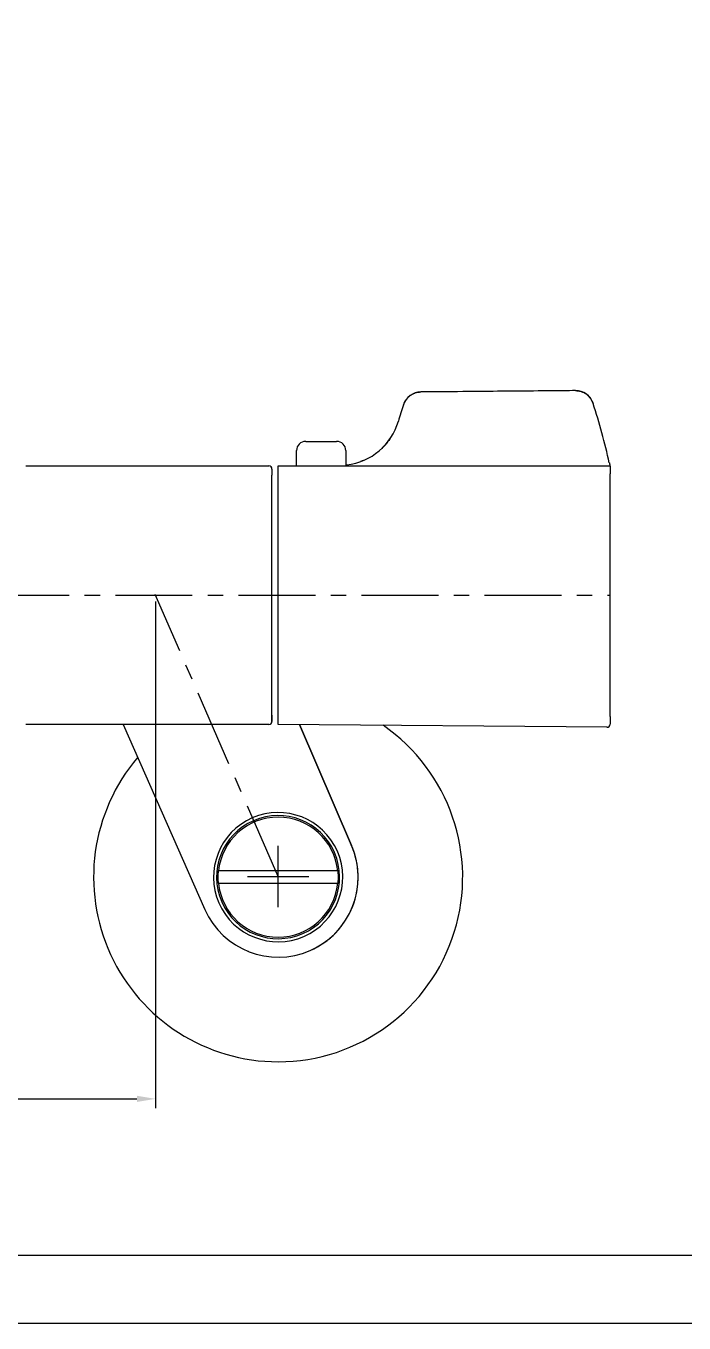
# Model space of a CAD drawing. Header units: millimetres. Extents: x 6364 to 6958, y -1010 to -590.
# Drawn here: x 6554 to 6661, y -1009.8 to -799 of the extents above; entities that cross this region are included whole.
import ezdxf

# ---------------------------------------------------------------- set-up
doc = ezdxf.new("R2010")
doc.units = ezdxf.units.MM
doc.header["$LTSCALE"] = 10
doc.linetypes.add('CENTER', pattern=[2, 1.25, -0.25, 0.25, -0.25])
doc.layers.get('0').update_dxf_attribs({"color": 2})
for name, color, linetype in [('CENTER', 1, 'CENTER'), ('CL', 1, 'CENTER'), ('D', 2, 'Continuous'), ('DWG', 7, 'Continuous')]:
    doc.layers.add(name, color=color, linetype=linetype)

msp = doc.modelspace()

# ---------------------------------------------------------------- linework, layer by layer
for p, q in [((6606.98, -932.2), (6606.98, -932.2)), ((6590.24, -949.27), (6590.24, -949.27))]:
    msp.add_line(p, q)
at = {"color": 4}
msp.add_line((6944.03, -998.81), (6395.03, -998.81), dxfattribs=at)
msp.add_lwpolyline([(6958.03, -1009.81), (6958.03, -589.81), (6364.03, -589.81), (6364.03, -1009.81)], close=True)
for points in [[(6604.74, -936.35), (6604.75, -936.46), (6604.77, -936.68), (6604.79, -937.01), (6604.79, -937.23), (6604.79, -937.35)], [(6604.79, -937.35), (6604.79, -937.46), (6604.79, -937.68), (6604.77, -938.01), (6604.75, -938.24), (6604.74, -938.35)]]:
    msp.add_open_spline(points, degree=3)
at = {"layer": 'CENTER'}
for p, q in [((6448.59, -891.53), (6649, -891.53)), ((6595.04, -937.25), (6575.04, -891.42))]:
    msp.add_line(p, q, dxfattribs=at)
at = {"layer": 'CL', "linetype": 'CENTER'}
for p, q in [((6595.04, -942.25), (6595.04, -932.25)), ((6590.04, -937.25), (6600.04, -937.25))]:
    msp.add_line(p, q, dxfattribs=at)
at = {"layer": 'D', "color": 2, "lineweight": 25}
for p, q in [((6575.09, -892.53), (6575.09, -974.88)), ((6478.04, -973.38), (6572.09, -973.38))]:
    msp.add_line(p, q, dxfattribs=at)
at = {"layer": 'D', "color": 2}
msp.add_solid([(6572.09, -972.88), (6572.09, -973.88), (6575.09, -973.38)], dxfattribs=at)
at = {"layer": 'DWG'}
for p, q in [((6618.25, -858.51), (6618.25, -858.51)), ((6643.36, -858.29), (6643.36, -858.29)), ((6615.42, -860.58), (6615.42, -860.58)), ((6614.58, -863.27), (6614.59, -863.26)), ((6598.04, -870.53), (6598.04, -868.03)), ((6599.54, -866.53), (6604.54, -866.53)), ((6606.04, -868.03), (6606.04, -870.53)), ((6554.04, -870.53), (6593.54, -870.53)), ((6595.04, -910.03), (6595.04, -870.53)), ((6595.04, -873.03), (6595.04, -870.53)), ((6595.04, -870.53), (6648.99, -870.53)), ((6648.99, -870.55), (6649, -870.55)), ((6649, -870.55), (6649, -870.78)), ((6594.04, -871.03), (6594.04, -872.03)), ((6594.04, -912.03), (6594.04, -872.03)), ((6649, -870.78), (6649, -871.55)), ((6649, -871.55), (6649, -871.8)), ((6649, -911.25), (6649, -871.8)), ((6595.04, -874.02), (6595.04, -873.03)), ((6594.04, -911.03), (6594.04, -908.18)), ((6595.04, -912.53), (6595.04, -910.03)), ((6593.54, -912.53), (6554.04, -912.53)), ((6569.87, -912.52), (6583.15, -942.6)), ((6594.04, -911.03), (6594.04, -912.03)), ((6648.5, -912.99), (6595.04, -912.53)), ((6598.51, -912.55), (6606.98, -932.2)), ((6606.98, -932.2), (6598.51, -912.55)), ((6649, -911.25), (6649, -911.53)), ((6649, -911.53), (6649, -912.49)), ((6604.74, -936.35), (6585.34, -936.35)), ((6585.34, -938.35), (6604.74, -938.35))]:
    msp.add_line(p, q, dxfattribs=at)
for centre, radius, start, end in [((6618.27, -861.51), 3, 90.5, 161.9726), ((6643.39, -861.29), 3, 18.1304, 90.5), ((6710.51, -891.53), 100, 161.9726, 163.5839), ((6551.04, -891.53), 100.17, 12.3939, 18.1304), ((6605, -860.44), 10, 276.8722, 343.5839), ((6599.54, -868.03), 1.5, 90, 180), ((6604.54, -868.03), 1.5, 0, 90), ((6593.54, -871.03), 0.5, 0, 90), ((6593.54, -912.03), 0.5, 270, 0), ((6595.04, -937.35), 30, 270, 55.3444), ((6648.5, -912.49), 0.5, 269.5, 0), ((6595.04, -937.35), 30, 139.5056, 270), ((6595.04, -937.35), 10.5, 293.5782, 113.5782), ((6595.04, -937.35), 10, 293.5782, 113.5782), ((6595.04, -937.35), 10.5, 113.5782, 293.5782), ((6595.04, -937.35), 10, 113.5782, 293.5782), ((6595.04, -937.35), 9.75, 5.8868, 174.1132), ((6595.04, -937.35), 9.75, 185.8868, 354.1132)]:
    msp.add_arc(centre, radius, start, end, dxfattribs=at)
for start_param, end_param in [(6.283116, 7.858478), (6.283116, 7.849503), (4.71673, 6.283116)]:
    msp.add_ellipse((6595.04, -937.35), major_axis=(5.2, -11.92), ratio=1, start_param=start_param, end_param=end_param, dxfattribs=at)
for points, knots in [([(6615.42, -860.58), (6615.47, -860.43), (6615.53, -860.28), (6615.62, -860.11), (6615.63, -860.07), (6615.67, -860.01), (6615.69, -859.97), (6615.75, -859.87), (6615.8, -859.81), (6615.94, -859.62), (6616.04, -859.5), (6616.2, -859.33), (6616.26, -859.28), (6616.38, -859.18), (6616.44, -859.13), (6616.63, -858.99), (6616.76, -858.91), (6616.97, -858.8), (6617.04, -858.77), (6617.15, -858.73), (6617.18, -858.71), (6617.26, -858.68), (6617.29, -858.67), (6617.48, -858.61), (6617.63, -858.57), (6617.93, -858.52), (6618.09, -858.51), (6618.25, -858.51)], [0, 0, 0, 0, 0.125, 0.125, 0.15625, 0.15625, 0.1875, 0.1875, 0.25, 0.25, 0.375, 0.375, 0.4375, 0.4375, 0.5, 0.5, 0.625, 0.625, 0.6875, 0.6875, 0.71875, 0.71875, 0.75, 0.75, 0.875, 0.875, 1, 1, 1, 1]), ([(6643.36, -858.29), (6642.07, -858.3), (6640.77, -858.31), (6635.58, -858.36), (6631.69, -858.39), (6626.88, -858.43), (6625.97, -858.44), (6622.78, -858.47), (6620.51, -858.49), (6618.25, -858.51)], [0, 0, 0, 0, 0.154922, 0.154922, 0.619935, 0.619935, 0.72903, 0.72903, 1, 1, 1, 1]), ([(6643.36, -858.29), (6643.52, -858.29), (6643.68, -858.3), (6643.88, -858.33), (6643.92, -858.33), (6643.99, -858.35), (6644.03, -858.36), (6644.15, -858.38), (6644.23, -858.4), (6644.45, -858.48), (6644.6, -858.54), (6644.77, -858.62), (6644.81, -858.64), (6644.88, -858.68), (6644.91, -858.7), (6645.01, -858.76), (6645.08, -858.81), (6645.27, -858.95), (6645.39, -859.05), (6645.56, -859.21), (6645.61, -859.27), (6645.69, -859.36), (6645.72, -859.39), (6645.77, -859.45), (6645.79, -859.49), (6645.91, -859.64), (6645.99, -859.78), (6646.13, -860.06), (6646.19, -860.2), (6646.24, -860.35)], [0, 0, 0, 0, 0.125, 0.125, 0.15625, 0.15625, 0.1875, 0.1875, 0.25, 0.25, 0.375, 0.375, 0.40625, 0.40625, 0.4375, 0.4375, 0.5, 0.5, 0.625, 0.625, 0.6875, 0.6875, 0.71875, 0.71875, 0.75, 0.75, 0.875, 0.875, 1, 1, 1, 1]), ([(6615.42, -860.58), (6615.27, -861.02), (6615.13, -861.47), (6614.85, -862.37), (6614.72, -862.82), (6614.58, -863.27)], [0, 0, 0, 0, 0.5, 0.5, 1, 1, 1, 1]), ([(6612.84, -866.63), (6612.69, -866.83), (6612.52, -867.02), (6612.2, -867.36), (6612.05, -867.52), (6611.89, -867.67)], [0, 0, 0, 0, 0.523081, 0.523081, 1, 1, 1, 1]), ([(6606.19, -870.37), (6606.19, -870.37), (6606.18, -870.37), (6606.14, -870.38), (6606.14, -870.38), (6606.12, -870.38), (6606.11, -870.39), (6606.09, -870.39), (6606.08, -870.39), (6606.07, -870.4), (6606.06, -870.4), (6606.05, -870.4), (6606.04, -870.4)], [0, 0, 0, 0, 0.587376, 0.587376, 0.734322, 0.734322, 0.881269, 0.881269, 1, 1, 1, 1.101114, 1.101114, 1.101114, 1.101114]), ([(6608.85, -869.66), (6608.77, -869.7), (6608.68, -869.73), (6608.55, -869.79), (6608.5, -869.81), (6608.45, -869.83)], [0, 0, 0, 0, 0.652225, 0.652225, 1, 1, 1, 1]), ([(6648.88, -870.03), (6648.88, -870.03), (6648.88, -870.03), (6648.89, -870.05), (6648.89, -870.07), (6648.89, -870.08), (6648.89, -870.09), (6648.9, -870.1), (6648.9, -870.13), (6648.91, -870.15), (6648.91, -870.18), (6648.92, -870.2), (6648.92, -870.22), (6648.93, -870.23), (6648.93, -870.28), (6648.94, -870.31), (6648.95, -870.35), (6648.96, -870.37), (6648.96, -870.4), (6648.97, -870.42), (6648.98, -870.47), (6648.99, -870.51), (6648.99, -870.55)], [0, 0, 0, 0, 0.125, 0.25, 0.25, 0.3125, 0.3125, 0.375, 0.375, 0.5, 0.5, 0.5625, 0.5625, 0.625, 0.625, 0.75, 0.75, 0.8125, 0.8125, 0.875, 0.875, 1, 1, 1, 1])]:
    msp.add_open_spline(points, degree=3, knots=knots, dxfattribs=at)
for points in [[(6613.23, -866.1), (6613.11, -866.28), (6612.98, -866.46), (6612.84, -866.63)], [(6585.29, -937.35), (6585.29, -937.23), (6585.3, -937.01), (6585.31, -936.68), (6585.33, -936.46), (6585.34, -936.35)], [(6585.34, -938.35), (6585.33, -938.24), (6585.31, -938.01), (6585.3, -937.68), (6585.29, -937.46), (6585.29, -937.35)]]:
    msp.add_open_spline(points, degree=3, dxfattribs=at)

doc.saveas('drawing.dxf')
